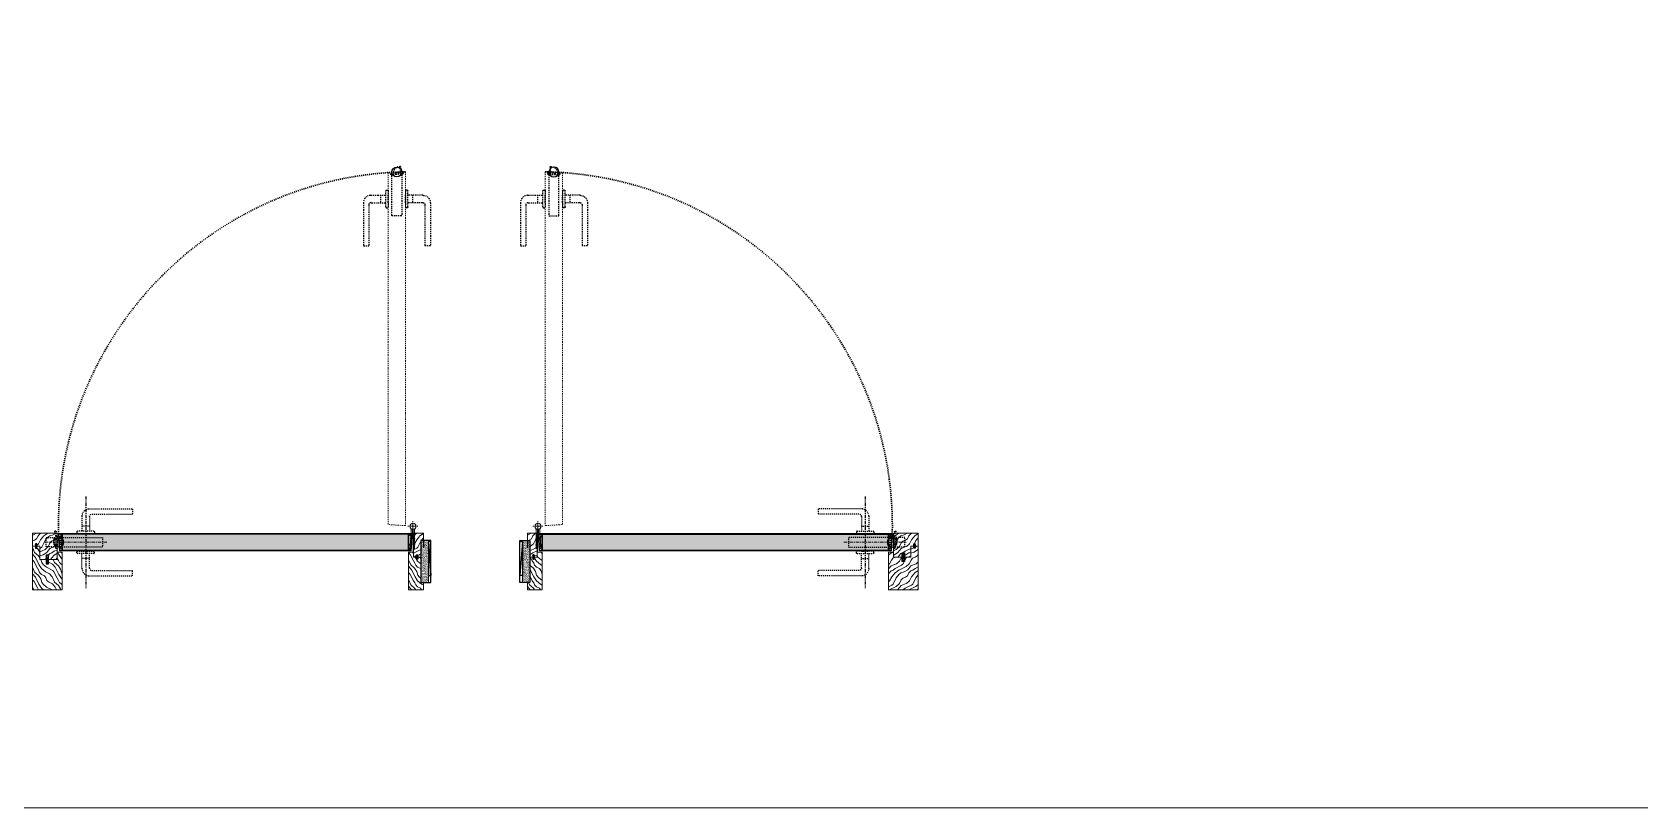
# Model space of a CAD drawing. Header units: inches. Extents: x -395 to 792, y -235 to 476.
# Drawn here: x -47.9 to 114.6, y -84.8 to -6.5 of the extents above; entities that cross this region are included whole.
import ezdxf

# ---------------------------------------------------------------- set-up
doc = ezdxf.new("R2010")
doc.units = ezdxf.units.IN
doc.header["$LTSCALE"] = 0.25
doc.header["$MEASUREMENT"] = 0
doc.set_wipeout_variables(frame=1)
for name, pattern in [('CENTER', [2, 1.25, -0.25, 0.25, -0.25]), ('HIDDEN', [0.375, 0.25, -0.125]), ('PHANTOM2', [1.25, 0.625, -0.125, 0.125, -0.125, 0.125, -0.125])]:
    doc.linetypes.add(name, pattern=pattern)
for name, color, linetype in [('Imp_Hdw', 9, 'Continuous'), ('IWC_02', 9, 'Continuous'), ('IWC_02_A', 8, 'Continuous'), ('IWC_11', 150, 'PHANTOM2')]:
    doc.layers.add(name, color=color, linetype=linetype)
for name, color, linetype, lineweight in [('IWC_01', 4, 'Continuous', 15), ('IWC_03', 5, 'HIDDEN', 30), ('IWC_06', 1, 'Continuous', 15), ('IWC_07', 3, 'CENTER', 15), ('IWC_07_A', 62, 'CENTER', 5), ('IWC_08', 42, 'Continuous', 15)]:
    doc.layers.add(name, color=color, linetype=linetype, lineweight=lineweight)
doc.layers.add('IWC_12', color=1, linetype='Continuous', lineweight=15, plot=False)
pattern_1 = [(63.435, (1.7933, 0.0867), (2, -1e-10), [0.462137, -1.77393]), (40.6013, (0.4776, 1.816), (2, 2e-09), [0.4158, -8.80374]), (40.6013, (1.4776, 3.816), (2, 2e-09), [0.4158, -8.80374]), (40.6013, (2.4776, 5.816), (2, -1e-09), [0.4158, -8.80374]), (63.435, (0.7786, -0.1928), (2, -1e-10), [0.4237, -1.812367]), (50.1944, (0.968, 0.1861), (2, 8e-11), [0.22405, -7.5862]), (50.1944, (1.968, 2.1861), (2, 8e-11), [0.22405, -7.5862]), (50.1944, (2.968, 4.1861), (2, 8e-11), [0.22405, -7.5862]), (21.8014, (1.1115, 0.35825), (2, -3e-09), [0.28687, -5.098294]), (33.69, (1.3779, 0.4648), (2, -1e-09), [0.25218, -3.35337]), (63.435, (1.5877, 0.6047), (2, -8e-10), [0.33553, -1.90054]), (45, (1.7377, 0.9048), (2, -1e-16), [0.27178, -5.38507]), (45, (2.7377, 2.9048), (2, -1e-16), [0.27178, -5.38507]), (21.8014, (1.9299, 1.097), (2, -3e-09), [0.219237, -5.16593]), (63.435, (0.1305, -0.239), (2, -8e-10), [0.71896, -1.51711]), (50.1944, (0.452, 0.404), (2, 8e-11), [0.45736, -7.3529]), (50.1944, (1.452, 2.404), (2, 8e-11), [0.45736, -7.3529]), (50.1944, (2.452, 4.404), (2, 8e-11), [0.45736, -7.3529]), (33.69, (0.7448, 0.7554), (2, -1e-09), [0.224056, -3.381495]), (15.9454, (0.9312, 0.87964), (2, -1e-07), [0.35625, -6.92386]), (33.69, (1.2738, 0.9775), (2, -1e-09), [0.409297, -3.196255]), (50.1944, (1.6143, 1.2045), (2, 8e-11), [0.51973, -7.29052]), (50.1944, (2.6143, 3.2045), (2, 8e-11), [0.51973, -7.29052]), (50.1944, (3.6143, 5.2045), (2, -3e-10), [0.51973, -7.29052]), (21.8014, (1.94704, 1.6038), (2, -3e-09), [0.57145, -4.813715]), (50.1944, (0, 0.5), (2, 8e-11), [0.5214, -7.28884]), (50.1944, (1, 2.5), (2, 8e-11), [0.5214, -7.28884]), (50.1944, (2, 4.5), (2, 8e-11), [0.5214, -7.28884]), (33.69, (0.3338, 0.9006), (2, -1e-09), [0.48381, -3.121744]), (26.565, (0.73635, 1.1689), (2, 1e-10), [0.7986, -8.14568]), (26.565, (1.73635, 3.1689), (2, 1e-10), [0.7986, -8.14568]), (40.6013, (1.4506, 1.5261), (2, 2e-09), [0.43193, -8.78761]), (40.6013, (2.4506, 3.5261), (2, 2e-09), [0.43193, -8.78761]), (40.6013, (3.4506, 5.5261), (2, 2e-09), [0.43193, -8.78761]), (33.69, (0.1335, 1.1784), (2, -1e-09), [0.27358, -3.33197]), (26.565, (0.3611, 1.3301), (2, 8e-10), [0.71581, -8.22846]), (26.565, (1.3611, 3.3301), (2, -8e-09), [0.71581, -8.22846]), (40.6013, (1.0013, 1.6503), (2, 2e-09), [0.17008, -9.04946]), (40.6013, (2.0013, 3.6503), (2, 2e-09), [0.17008, -9.04946]), (40.6013, (3.0013, 5.6503), (2, 2e-09), [0.17008, -9.04946])]
pattern_2 = [(37.5, (0, -64.26069), (-0.0039371, 0.1204265), [0, -0.095, 0, -0.10625, 0, -0.1015625]), (7.5, (0, -64.26069), (0.110611, 0.1763841), [0, -0.05125, 0, -0.085625, 0, -0.0328125]), (327.5, (-0.07687, -64.26069), (0.1946339, 0.0003537), [0, -0.03125, 0, -0.1125, 0, -0.146875]), (317.5, (-0.07687, -64.26069), (0.187883, 0.0548547), [0, -0.015625, 0, -0.07375, 0, -0.084375])]
pattern_3 = [(153.435, (-0.0867, -62.4674), (1e-10, 2), [0.46214, -1.77393]), (130.601, (-1.816, -63.7831), (-2e-09, 2), [0.4158, -8.80374]), (130.601, (-3.816, -62.7831), (-2e-09, 2), [0.4158, -8.80374]), (130.601, (-5.816, -61.7831), (1e-09, 2), [0.4158, -8.80374]), (153.435, (0.1928, -63.4821), (1e-10, 2), [0.4237, -1.81237]), (140.194, (-0.1861, -63.2926), (-8e-11, 2), [0.22405, -7.5862]), (140.194, (-2.1861, -62.2926), (-8e-11, 2), [0.22405, -7.5862]), (140.194, (-4.1861, -61.2926), (-8e-11, 2), [0.22405, -7.5862]), (111.801, (-0.35825, -63.1492), (3e-09, 2), [0.28687, -5.0983]), (123.69, (-0.4648, -62.8828), (1e-09, 2), [0.25218, -3.35337]), (153.435, (-0.6047, -62.673), (8e-10, 2), [0.33553, -1.90054]), (135, (-0.9048, -62.523), (2e-16, 2), [0.2718, -5.38507]), (135, (-2.9048, -61.523), (2e-16, 2), [0.2718, -5.3851]), (111.801, (-1.097, -62.3308), (3e-09, 2), [0.21924, -5.16593]), (153.435, (0.239, -64.1302), (8e-10, 2), [0.71896, -1.5171]), (140.194, (-0.404, -63.8087), (-8e-11, 2), [0.45736, -7.3529]), (140.194, (-2.404, -62.8087), (-8e-11, 2), [0.45736, -7.3529]), (140.194, (-4.404, -61.8087), (-8e-11, 2), [0.45736, -7.3529]), (123.69, (-0.7554, -63.5159), (1e-09, 2), [0.22406, -3.3815]), (105.9454, (-0.87964, -63.32947), (1e-07, 2), [0.35625, -6.92386]), (123.69, (-0.9775, -62.9869), (1e-09, 2), [0.4093, -3.19625]), (140.194, (-1.2045, -62.6464), (-8e-11, 2), [0.5197, -7.2905]), (140.194, (-3.2045, -61.6464), (-8e-11, 2), [0.5197, -7.2905]), (140.194, (-5.2045, -60.6464), (3e-10, 2), [0.5197, -7.2905]), (111.801, (-1.6038, -62.31364), (3e-09, 2), [0.57145, -4.81371]), (140.194, (-0.5, -64.2607), (-8e-11, 2), [0.5214, -7.28884]), (140.194, (-2.5, -63.2607), (-8e-11, 2), [0.5214, -7.28884]), (140.194, (-4.5, -62.2607), (-8e-11, 2), [0.5214, -7.28884]), (123.69, (-0.9006, -63.9269), (1e-09, 2), [0.4838, -3.12174]), (116.565, (-1.1689, -63.5243), (-1e-10, 2), [0.7986, -8.14568]), (116.565, (-3.1689, -62.5243), (-1e-10, 2), [0.7986, -8.14568]), (130.601, (-1.5261, -62.81), (-2e-09, 2), [0.4319, -8.7876]), (130.601, (-3.5261, -61.81), (-2e-09, 2), [0.4319, -8.7876]), (130.601, (-5.5261, -60.81), (-2e-09, 2), [0.4319, -8.7876]), (123.69, (-1.1784, -64.1272), (1e-09, 2), [0.27358, -3.33197]), (116.565, (-1.3301, -63.8996), (-8e-10, 2), [0.7158, -8.22846]), (116.565, (-3.3301, -62.8996), (8e-09, 2), [0.7158, -8.22846]), (130.601, (-1.6503, -63.2593), (-2e-09, 2), [0.1701, -9.04946]), (130.601, (-3.6503, -62.2593), (-2e-09, 2), [0.1701, -9.04946]), (130.601, (-5.6503, -61.2593), (-2e-09, 2), [0.1701, -9.04946])]
pattern_4 = [(63.435, (1.7933, -64.174), (2, -1e-10), [0.46214, -1.77393]), (40.6013, (0.4776, -62.4446), (2, 2e-09), [0.4158, -8.80374]), (40.6013, (1.4776, -60.4446), (2, 2e-09), [0.4158, -8.80374]), (40.6013, (2.4776, -58.4446), (2, -1e-09), [0.4158, -8.80374]), (63.435, (0.7786, -64.4535), (2, -1e-10), [0.4237, -1.81237]), (50.1944, (0.968, -64.0746), (2, 8e-11), [0.22405, -7.5862]), (50.1944, (1.968, -62.0746), (2, 8e-11), [0.22405, -7.5862]), (50.1944, (2.968, -60.0746), (2, 8e-11), [0.22405, -7.5862]), (21.8014, (1.1115, -63.9024), (2, -3e-09), [0.28687, -5.09829]), (33.69, (1.3779, -63.7959), (2, -1e-09), [0.25218, -3.35337]), (63.435, (1.5877, -63.656), (2, -8e-10), [0.33553, -1.90054]), (45, (1.7377, -63.3559), (2, -1e-16), [0.27178, -5.38507]), (45, (2.7377, -61.3559), (2, -1e-16), [0.27178, -5.38507]), (21.8014, (1.9299, -63.1637), (2, -3e-09), [0.21924, -5.16593]), (63.435, (0.1305, -64.4997), (2, -8e-10), [0.71896, -1.51711]), (50.1944, (0.452, -63.8567), (2, 8e-11), [0.45736, -7.3529]), (50.1944, (1.452, -61.8567), (2, 8e-11), [0.45736, -7.3529]), (50.1944, (2.452, -59.8567), (2, 8e-11), [0.45736, -7.3529]), (33.69, (0.7448, -63.5053), (2, -1e-09), [0.224056, -3.381495]), (15.9454, (0.9312, -63.38105), (2, -1e-07), [0.35625, -6.92386]), (33.69, (1.2738, -63.2832), (2, -1e-09), [0.4093, -3.196255]), (50.1944, (1.6143, -63.0561), (2, 8e-11), [0.51973, -7.29052]), (50.1944, (2.6143, -61.0561), (2, 8e-11), [0.51973, -7.29052]), (50.1944, (3.6143, -59.0561), (2, -3e-10), [0.51973, -7.29052]), (21.8014, (1.94704, -62.6569), (2, -3e-09), [0.57145, -4.813715]), (50.1944, (0, -63.7607), (2, 8e-11), [0.5214, -7.28884]), (50.1944, (1, -61.7607), (2, 8e-11), [0.5214, -7.28884]), (50.1944, (2, -59.7607), (2, 8e-11), [0.5214, -7.28884]), (33.69, (0.3338, -63.3601), (2, -1e-09), [0.48381, -3.12174]), (26.565, (0.73635, -63.0918), (2, 1e-10), [0.7986, -8.14568]), (26.565, (1.73635, -61.0918), (2, 1e-10), [0.7986, -8.14568]), (40.6013, (1.4506, -62.7346), (2, 2e-09), [0.43193, -8.78761]), (40.6013, (2.4506, -60.7346), (2, 2e-09), [0.43193, -8.78761]), (40.6013, (3.4506, -58.7346), (2, 2e-09), [0.43193, -8.78761]), (33.69, (0.1335, -63.0823), (2, -1e-09), [0.27358, -3.33197]), (26.565, (0.3611, -62.93055), (2, 8e-10), [0.71581, -8.22846]), (26.565, (1.3611, -60.93055), (2, -8e-09), [0.71581, -8.22846]), (40.6013, (1.0013, -62.6104), (2, 2e-09), [0.17008, -9.04946]), (40.6013, (2.0013, -60.6104), (2, 2e-09), [0.17008, -9.04946]), (40.6013, (3.0013, -58.6104), (2, 2e-09), [0.17008, -9.04946])]

# ---------------------------------------------------------------- blocks, each defined once
blk = doc.blocks.new('*U17')
at = {"layer": 'IWC_08'}
h = blk.add_hatch(dxfattribs=at)
h.set_pattern_fill('LUMBER', color=256, scale=0.5)
h.set_pattern_definition(pattern_1)
h.paths.add_polyline_path([(0, 1.69), (0.38, 1.69), (0.38, 0.06), (0.11, 0.06)])
h = blk.add_hatch(dxfattribs=at)
h.set_pattern_fill('PARTICAL-BOARD', color=256, angle=315)
h.set_pattern_definition([(0, (-0.25, 0), (0.21875, 0.125), [0.3125, -0.0625, 0, -0.0625])])
h.paths.add_polyline_path([(0.38, 1.69), (35.37, 1.69), (35.37, 0.06), (0.38, 0.06)])
h = blk.add_hatch(dxfattribs=at)
h.set_pattern_fill('LUMBER', color=256, scale=0.5)
h.set_pattern_definition([(63.435, (1.5433, 0.0867), (2, -1e-10), [0.46214, -1.77393]), (40.6013, (0.2276, 1.816), (2, 2e-09), [0.4158, -8.80374]), (40.6013, (1.2276, 3.816), (2, 2e-09), [0.4158, -8.80374]), (40.6013, (2.2276, 5.816), (2, -1e-09), [0.4158, -8.80374]), (63.435, (0.5286, -0.1928), (2, -1e-10), [0.4237, -1.81237]), (50.1944, (0.718, 0.1861), (2, 8e-11), [0.22405, -7.5862]), (50.1944, (1.718, 2.1861), (2, 8e-11), [0.22405, -7.5862]), (50.1944, (2.718, 4.1861), (2, 8e-11), [0.22405, -7.5862]), (21.8014, (0.8615, 0.35825), (2, -3e-09), [0.28687, -5.09829]), (33.69, (1.1279, 0.4648), (2, -1e-09), [0.25218, -3.35337]), (63.435, (1.3377, 0.6047), (2, -8e-10), [0.33553, -1.90054]), (45, (1.4877, 0.9048), (2, -1e-16), [0.27178, -5.38507]), (45, (2.4877, 2.9048), (2, -1e-16), [0.27178, -5.38507]), (21.8014, (1.6799, 1.097), (2, -3e-09), [0.21924, -5.16593]), (63.435, (-0.1195, -0.239), (2, -8e-10), [0.71896, -1.51711]), (50.1944, (0.202, 0.404), (2, 8e-11), [0.45736, -7.3529]), (50.1944, (1.202, 2.404), (2, 8e-11), [0.45736, -7.3529]), (50.1944, (2.202, 4.404), (2, 8e-11), [0.45736, -7.3529]), (33.69, (0.4948, 0.7554), (2, -1e-09), [0.22406, -3.3815]), (15.9454, (0.6812, 0.87964), (2, -1e-07), [0.35625, -6.92386]), (33.69, (1.0238, 0.9775), (2, -1e-09), [0.4093, -3.19625]), (50.1944, (1.3643, 1.2045), (2, 8e-11), [0.51973, -7.29052]), (50.1944, (2.3643, 3.2045), (2, 8e-11), [0.51973, -7.29052]), (50.1944, (3.3643, 5.2045), (2, -3e-10), [0.51973, -7.29052]), (21.8014, (1.69704, 1.6038), (2, -3e-09), [0.57145, -4.81371]), (50.1944, (-0.25, 0.5), (2, 8e-11), [0.5214, -7.28884]), (50.1944, (0.75, 2.5), (2, 8e-11), [0.5214, -7.28884]), (50.1944, (1.75, 4.5), (2, 8e-11), [0.5214, -7.28884]), (33.69, (0.0838, 0.9006), (2, -1e-09), [0.48381, -3.12174]), (26.565, (0.48635, 1.1689), (2, 1e-10), [0.7986, -8.14568]), (26.565, (1.48635, 3.1689), (2, 1e-10), [0.7986, -8.14568]), (40.6013, (1.2006, 1.5261), (2, 2e-09), [0.43193, -8.78761]), (40.6013, (2.2006, 3.5261), (2, 2e-09), [0.43193, -8.78761]), (40.6013, (3.2006, 5.5261), (2, 2e-09), [0.43193, -8.78761]), (33.69, (-0.1165, 1.1784), (2, -1e-09), [0.27358, -3.33197]), (26.565, (0.1111, 1.3301), (2, 8e-10), [0.7158, -8.22846]), (26.565, (1.1111, 3.3301), (2, -8e-09), [0.7158, -8.22846]), (40.6013, (0.7513, 1.6503), (2, 2e-09), [0.17008, -9.04946]), (40.6013, (1.7513, 3.6503), (2, 2e-09), [0.17008, -9.04946]), (40.6013, (2.7513, 5.6503), (2, 2e-09), [0.17008, -9.04946])])
h.paths.add_polyline_path([(35.37, 1.69), (35.75, 1.69), (35.64, 0.06), (35.37, 0.06)])
at = {"layer": 'IWC_01', "color": 0, "linetype": 'ByBlock'}
blk.add_lwpolyline([(0.11, 0), (35.64, 0), (35.75, 1.75), (0, 1.75)], close=True, dxfattribs=at)
at = {"layer": 'IWC_02_A'}
for points in [[(0, 1.69), (35.75, 1.69)], [(0.38, 1.69), (0.38, 0.06)], [(35.37, 1.69), (35.37, 0.06)], [(0.11, 0.06), (35.64, 0.06)]]:
    blk.add_lwpolyline(points, dxfattribs=at)
for points in [[(0, 1.69), (0.38, 1.69), (0.38, 0.06), (0.11, 0.06)], [(0.38, 1.69), (35.37, 1.69), (35.37, 0.06), (0.38, 0.06)], [(35.37, 1.69), (35.75, 1.69), (35.64, 0.06), (35.37, 0.06)]]:
    blk.add_lwpolyline(points, close=True, dxfattribs=at)
blk = doc.blocks.new('IWC_HAGER.BB1279_PL01')
at = {"layer": 'IWC_01', "color": 0, "linetype": 'ByBlock'}
for points in [[(-0.01, 0.45), (0.01, 0.4), (-0.09, -1.5), (-0.23, -1.49), (-0.12, 0.38), (-0.22, 0.64)], [(0.11, 0.44), (0.09, 0.4), (0.09, -1.51), (0.23, -1.51), (0.23, 0.37), (0.34, 0.62)]]:
    blk.add_lwpolyline(points, dxfattribs=at)
blk.add_circle((0.06, 0.74), 0.305, dxfattribs=at)
at = {"layer": 'IWC_03'}
for points in [[(-0.21, -1.2), (-0.08, -1.31)], [(-0.2, -1.04), (-0.06, -0.94)], [(-0.18, -0.57), (-0.05, -0.68)], [(-0.17, -0.41), (-0.03, -0.32)], [(0.23, -0.42), (0.09, -0.32)], [(0.23, -0.59), (0.09, -0.69)], [(0.23, -1.05), (0.09, -0.95)], [(0.23, -1.21), (0.09, -1.31)]]:
    blk.add_lwpolyline(points, dxfattribs=at)
at = {"layer": 'IWC_07'}
for points in [[(-0.27, -1.11), (-0.07, -1.13)], [(-0.23, -0.49), (-0.04, -0.5)], [(0.29, -0.51), (0.09, -0.51)], [(0.29, -1.13), (0.09, -1.13)]]:
    blk.add_lwpolyline(points, dxfattribs=at)
at = {"layer": 'IWC_07_A'}
for q in [(-0.55, 0.74), (0.06, 1.35), (0.67, 0.74), (0.06, 0.13)]:
    blk.add_line((0.06, 0.74), q, dxfattribs=at)
at = {"layer": 'IWC_12'}
for points in [[(0, 0), (-0.41, 0)], [(0, 0), (-0.11, -1.75)], [(0.09, 0), (0.09, -1.75), (0.09, -1.88), (-0.41, -1.88)], [(-0.11, -1.75), (-0.41, -1.75)]]:
    blk.add_lwpolyline(points, dxfattribs=at)
blk = doc.blocks.new('*U23')
at = {"layer": 'IWC_02', "color": 0, "linetype": 'ByBlock'}
blk.add_blockref('IWC_HAGER.BB1279_PL01', (0, 0), dxfattribs=at)
blk = doc.blocks.new('*U67')
at = {"color": 0, "linetype": 'ByBlock'}
blk.add_wipeout([(-0.21875, 0.0625), (-0.21875, -0.0625), (0.21875, -0.0625), (0.21875, 0.0625)], dxfattribs=at).dxf.layer = 'IWC_01'
at = {"layer": 'IWC_02_A', "color": 0, "linetype": 'ByBlock'}
for p, q in [((-0.1875, 0.0625), (0.1875, -0.0625)), ((0.1875, 0.0625), (-0.1875, -0.0625))]:
    blk.add_line(p, q, dxfattribs=at)
for points in [[(-0.21875, -0.0625), (0.21875, -0.0625), (0.21875, 0.0625), (-0.21875, 0.0625)], [(-0.1875, -0.0625), (0.1875, -0.0625), (0.1875, 0.0625), (-0.1875, 0.0625)]]:
    blk.add_lwpolyline(points, close=True, dxfattribs=at)
blk = doc.blocks.new('HD_A16B')
at = {"layer": 'IWC_02_A', "color": 0, "linetype": 'ByBlock'}
for p, q in [((-0.88, 0), (0.88, 0)), ((-0.88, -0.19), (-0.88, 0)), ((0.38, 0), (-0.38, 0)), ((0.88, -0.19), (0.88, 0)), ((0.81, -0.25), (-0.81, -0.25)), ((-0.38, -1.76), (-0.38, -0.25)), ((0.38, -0.75), (-0.38, -0.75)), ((0.38, -1.72), (0.38, -0.25)), ((0.38, -2.51), (4.73, -2.51)), ((0.62, -1.97), (4.73, -1.97)), ((4.73, -2.51), (4.73, -1.97))]:
    blk.add_line(p, q, dxfattribs=at)
for centre, radius, start, end in [((-0.81, -0.19), 0.0625, 180, 270), ((0.81, -0.19), 0.0625, 270, 0), ((0.38, -1.76), 0.75, 180, 270), ((0.62, -1.72), 0.25, 180, 270)]:
    blk.add_arc(centre, radius, start, end, dxfattribs=at)
blk = doc.blocks.new('*U27')
at = {"layer": 'Imp_Hdw', "color": 0, "linetype": 'ByBlock'}
for points in [[(-0.23, -0.5), (-4.42, -0.5), (-4.42, 0.5), (-0.29, 0.5)], [(-0.11, -0.63), (-0.19, 0.62)], [(0.3, -1.17), (0.42, -1.1)]]:
    blk.add_lwpolyline(points, dxfattribs=at)
for points in [[(0, -0.62), (-0.22, -0.64), (-0.3, 0.61), (-0.08, 0.62)], [(0.3, -0.62), (0.14, -0.62), (0.14, 0.62), (0.3, 0.62)], [(1.27, -0.47), (0.3, -0.47), (0.3, 0.47), (1.27, 0.47)]]:
    blk.add_lwpolyline(points, close=True, dxfattribs=at)
for centre, end in [((1.19, -0.62), 211.7368), ((1.34, -0.62), 207.7459)]:
    blk.add_arc(centre, 1.05, 180.4374, end, dxfattribs=at)
at = {"layer": 'IWC_03', "color": 0, "linetype": 'ByBlock'}
blk.add_lwpolyline([(-0.02, -0.38), (0.54, -0.38)], dxfattribs=at)
at = {"layer": 'IWC_03', "color": 0, "linetype": 'ByBlock', "lineweight": -2}
blk.add_arc((-0.19, -0.34), 0.729, 357.4564, 79.9059, dxfattribs=at)
at = {"layer": 'IWC_07'}
blk.add_line((-4.87, 0), (1.41, 0), dxfattribs=at)
at = {"layer": 'IWC_07', "lineweight": -2}
blk.add_lwpolyline([(-2.73, -4.62), (-2.73, 4.63)], dxfattribs=at)
at = {"layer": 'IWC_12', "lineweight": -2}
blk.add_circle((0, 0), 0.5, dxfattribs=at)
at = {"layer": 'IWC_02', "color": 0, "linetype": 'ByBlock', "rotation": 180}
blk.add_blockref('HD_A16B', (-2.73, 0.88), dxfattribs=at)
at = {"layer": 'IWC_02', "color": 0, "linetype": 'ByBlock', "xscale": -1}
blk.add_blockref('HD_A16B', (-2.73, -0.87), dxfattribs=at)
blk = doc.blocks.new('*U33')
at = {"layer": 'IWC_02'}
blk.add_lwpolyline([(0, 0, 0.0234, 0.00781, 0), (0, -0.0625, 0.00781, 0.005, 0), (0, -1, 0, 0, 0)], format="xyseb", dxfattribs=at)
blk = doc.blocks.new('*U35')
at = {"layer": 'IWC_01', "color": 0, "linetype": 'ByBlock'}
blk.add_lwpolyline([(0.109375, 0), (35.640625, 0), (35.75, 1.75), (0, 1.75)], close=True, dxfattribs=at)
blk = doc.blocks.new('*U36')
at = {"layer": 'Imp_Hdw', "color": 0, "linetype": 'ByBlock'}
for points in [[(-0.23, -0.5), (-4.42, -0.5), (-4.42, 0.5), (-0.29, 0.5)], [(-0.11, -0.63), (-0.19, 0.62)]]:
    blk.add_lwpolyline(points, dxfattribs=at)
blk.add_lwpolyline([(0, -0.62), (-0.22, -0.64), (-0.3, 0.61), (-0.08, 0.62)], close=True, dxfattribs=at)
at = {"layer": 'IWC_03', "color": 0, "linetype": 'ByBlock'}
blk.add_lwpolyline([(-0.02, -0.38), (0.54, -0.38)], dxfattribs=at)
at = {"layer": 'IWC_03', "color": 0, "linetype": 'ByBlock', "lineweight": -2}
blk.add_arc((-0.19, -0.34), 0.729, 357.4564, 79.9059, dxfattribs=at)
at = {"layer": 'IWC_12', "lineweight": -2}
blk.add_circle((0, 0), 0.5, dxfattribs=at)
at = {"layer": 'IWC_02', "color": 0, "linetype": 'ByBlock', "rotation": 180}
blk.add_blockref('HD_A16B', (-2.73, 0.88), dxfattribs=at)
at = {"layer": 'IWC_02', "color": 0, "linetype": 'ByBlock', "xscale": -1}
blk.add_blockref('HD_A16B', (-2.73, -0.87), dxfattribs=at)

msp = doc.modelspace()

# ---------------------------------------------------------------- hatches: boundary and pattern name
at = {"layer": 'IWC_08'}
h = msp.add_hatch(dxfattribs=at)
h.set_pattern_fill('LUMBER', color=256, scale=0.5, style=0)
h.set_pattern_definition(pattern_4)
h.paths.add_polyline_path([(-45.31545, -57.08336), (-45.31545, -59.77086), (-47.06545, -59.77086), (-47.06545, -58.39586), (-47.81545, -58.39586), (-47.81545, -57.08336)])
h = msp.add_hatch(dxfattribs=at)
h.set_pattern_fill('LUMBER', color=256, scale=0.5, style=0)
h.set_pattern_definition(pattern_4)
h.paths.add_polyline_path([(-9.31545, -59.52086), (-9.31545, -57.08336), (-8.31545, -57.08336), (-8.31545, -57.83336), (-8.56545, -57.83336), (-8.56545, -59.52086)])
h = msp.add_hatch(dxfattribs=at)
h.set_pattern_fill('MDF', color=256, scale=0.0625, style=0)
h.set_pattern_definition(pattern_2)
h.paths.add_polyline_path([(-7.81545, -62.08336), (-8.56545, -62.08336), (-8.56545, -57.83336), (-7.81545, -57.83336)])
h = msp.add_hatch(dxfattribs=at)
h.set_pattern_fill('MDF', color=256, scale=0.0625, style=0)
h.set_pattern_definition(pattern_2)
h.paths.add_polyline_path([(1.68455, -62.08336), (2.43455, -62.08336), (2.43455, -57.83336), (1.68455, -57.83336)])
h = msp.add_hatch(dxfattribs=at)
h.set_pattern_fill('LUMBER', color=256, scale=0.5, style=0)
h.set_pattern_definition(pattern_4)
h.paths.add_polyline_path([(3.18455, -59.52086), (3.18455, -57.08336), (2.18455, -57.08336), (2.18455, -57.83336), (2.43455, -57.83336), (2.43455, -59.52086)])
h = msp.add_hatch(dxfattribs=at)
h.set_pattern_fill('LUMBER', color=256, scale=0.5, style=0)
h.set_pattern_definition(pattern_4)
h.paths.add_polyline_path([(39.18455, -57.08336), (39.18455, -59.52086), (40.93455, -59.52086), (40.93455, -58.39586), (41.68455, -58.39586), (41.68455, -57.08336)])
h = msp.add_hatch(dxfattribs=at)
h.set_pattern_fill('LUMBER', color=256, scale=0.5, angle=90, style=0)
h.set_pattern_definition(pattern_3)
h.paths.add_polyline_path([(-9.81545, -59.02086), (-9.31545, -59.02086), (-9.31545, -59.52086), (-8.56545, -59.52086), (-8.56545, -62.08336), (-8.31545, -62.08336), (-8.31545, -62.83336), (-9.81545, -62.83336)])
h = msp.add_hatch(dxfattribs=at)
h.set_pattern_fill('LUMBER', color=256, scale=0.5, angle=90, style=0)
h.set_pattern_definition(pattern_3)
h.paths.add_polyline_path([(3.68455, -59.02086), (3.18455, -59.02086), (3.18455, -59.52086), (2.43455, -59.52086), (2.43455, -62.08336), (2.18455, -62.08336), (2.18455, -62.83336), (3.68455, -62.83336)])

# ---------------------------------------------------------------- linework, layer by layer
at = {"layer": 'IWC_01'}
for points in [[(-44.81545, -62.83336), (-44.81545, -59.02086), (-45.31545, -59.02086), (-45.31545, -57.08336), (-47.81545, -57.08336), (-47.81545, -62.83336)], [(-9.31545, -59.52086), (-9.31545, -57.08336), (-8.31545, -57.08336), (-8.31545, -57.83336), (-8.56545, -57.83336), (-8.56545, -59.52086)], [(-7.81545, -62.08336), (-8.56545, -62.08336), (-8.56545, -57.83336), (-7.81545, -57.83336)], [(1.68455, -62.08336), (2.43455, -62.08336), (2.43455, -57.83336), (1.68455, -57.83336)], [(3.18455, -59.52086), (3.18455, -57.08336), (2.18455, -57.08336), (2.18455, -57.83336), (2.43455, -57.83336), (2.43455, -59.52086)], [(38.68455, -62.83336), (38.68455, -59.02086), (39.18455, -59.02086), (39.18455, -57.08336), (41.68455, -57.08336), (41.68455, -62.83336)], [(-9.81545, -59.02086), (-9.31545, -59.02086), (-9.31545, -59.52086), (-8.56545, -59.52086), (-8.56545, -62.08336), (-8.31545, -62.08336), (-8.31545, -62.83336), (-9.81545, -62.83336)], [(3.68455, -59.02086), (3.18455, -59.02086), (3.18455, -59.52086), (2.43455, -59.52086), (2.43455, -62.08336), (2.18455, -62.08336), (2.18455, -62.83336), (3.68455, -62.83336)]]:
    msp.add_lwpolyline(points, close=True, dxfattribs=at)
for points in [[(-44.81545, -62.83336), (-47.81545, -62.83336), (-47.81545, -57.08336)], [(-47.81545, -57.08336), (-45.31545, -57.08336), (-45.31545, -59.77086)], [(-45.31545, -57.08336), (-45.31545, -59.77086), (-47.06545, -59.77086), (-47.06545, -58.39586), (-47.81545, -58.39586), (-47.81545, -57.08336), (-45.31545, -57.08336)], [(-44.81545, -59.02086), (-44.81545, -62.83336), (-47.81545, -62.83336), (-47.81545, -58.39586)], [(38.68455, -62.83336), (41.68455, -62.83336), (41.68455, -57.08336)], [(38.68455, -59.02086), (38.68455, -62.83336), (41.68455, -62.83336), (41.68455, -58.39586)], [(41.68455, -57.08336), (39.18455, -57.08336), (39.18455, -59.52086)], [(39.18455, -57.08336), (39.18455, -59.52086), (40.93455, -59.52086), (40.93455, -58.39586), (41.68455, -58.39586), (41.68455, -57.08336), (39.18455, -57.08336)], [(-9.31545, -59.02086), (-9.81545, -59.02086), (-9.81545, -62.83336)], [(3.18455, -59.02086), (3.68455, -59.02086), (3.68455, -62.83336)]]:
    msp.add_lwpolyline(points, dxfattribs=at)
at = {"layer": 'IWC_02'}
for points in [[(-7.56545, -57.92436), (-7.81545, -57.92436), (-7.81545, -61.36736), (-7.56545, -61.36736)], [(1.43455, -57.92436), (1.68455, -57.92436), (1.68455, -61.36736), (1.43455, -61.36736)]]:
    msp.add_lwpolyline(points, close=True, dxfattribs=at)
for points in [[(-7.81545, -57.92436), (-7.56545, -61.36736)], [(1.68455, -57.92436), (1.43455, -61.36736)]]:
    msp.add_lwpolyline(points, dxfattribs=at)
at = {"layer": 'IWC_02_A'}
for points in [[(-8.56545, -62.08336), (-7.56545, -62.08336), (-7.56545, -57.83336), (-8.56545, -57.83336)], [(2.43455, -62.08336), (1.43455, -62.08336), (1.43455, -57.83336), (2.43455, -57.83336)]]:
    msp.add_lwpolyline(points, close=True, dxfattribs=at)
for points in [[(-8.31545, -57.83336), (-8.31545, -58.58336)], [(2.18455, -57.83336), (2.18455, -58.58336)]]:
    msp.add_lwpolyline(points, dxfattribs=at)
at = {"layer": 'IWC_03'}
for centre, start, end in [((-9.37822, -56.40104), 91.1914507, 181.1914507), ((3.24731, -56.40104), 358.8085493, 88.8085493)]:
    msp.add_arc(centre, 35.81998, start, end, dxfattribs=at)

# ---------------------------------------------------------------- block references
at = {"layer": 'IWC_01', "lineweight": -2, "xscale": -1}
msp.add_blockref('*U17', (-9.44045, -58.89586), dxfattribs=at)
at = {"layer": 'IWC_01', "lineweight": -2}
msp.add_blockref('*U17', (3.30955, -58.89586), dxfattribs=at)
at = {"layer": 'IWC_02'}
msp.add_blockref('*U23', (-9.44045, -57.14586), dxfattribs=at)
at = {"layer": 'IWC_02', "xscale": -1}
msp.add_blockref('*U23', (3.30955, -57.14586), dxfattribs=at)
at = {"layer": 'IWC_03', "lineweight": -2, "rotation": 180}
msp.add_blockref('*U27', (-45.17426, -58.02086), dxfattribs=at)
at = {"layer": 'IWC_03', "lineweight": -2, "xscale": -1, "rotation": 180}
msp.add_blockref('*U27', (39.04335, -58.02086), dxfattribs=at)
at = {"layer": 'IWC_11', "lineweight": -2}
for name, p, rotation in [('*U36', (-10.99803, -20.605), 90.00000000000001), ('*U35', (5.74213, -56.33881), 90)]:
    msp.add_blockref(name, p, dxfattribs=dict(at, rotation=rotation))
at = {"layer": 'IWC_11', "lineweight": -2, "xscale": -1, "rotation": 270}
for name, p in [('*U35', (-11.87303, -56.33881)), ('*U36', (4.86713, -20.605))]:
    msp.add_blockref(name, p, dxfattribs=at)

# ---------------------------------------------------------------- next in the draw order: block references
at = {"layer": 'IWC_02', "rotation": 270}
for p in [(-47.44045, -58.39586), (2.80955, -59.52086)]:
    msp.add_blockref('*U67', p, dxfattribs=at)
at = {"layer": 'IWC_02', "xscale": -1, "rotation": 90}
for p in [(41.30955, -58.39586), (-8.94045, -59.52086)]:
    msp.add_blockref('*U67', p, dxfattribs=at)

# ---------------------------------------------------------------- next in the draw order: hatches: boundary and pattern name
at = {"layer": 'IWC_08'}
h = msp.add_hatch(dxfattribs=at)
h.set_pattern_fill('LUMBER', color=256, scale=0.5, angle=90, style=0)
h.set_pattern_definition([(153.435, (-0.0867, 1.7933), (1e-10, 2), [0.462137, -1.77393]), (130.6013, (-1.816, 0.4776), (-2e-09, 2), [0.4158, -8.80374]), (130.6013, (-3.816, 1.4776), (-2e-09, 2), [0.4158, -8.80374]), (130.6013, (-5.816, 2.4776), (1e-09, 2), [0.4158, -8.80374]), (153.435, (0.1928, 0.7786), (1e-10, 2), [0.4237, -1.812367]), (140.1944, (-0.1861, 0.968), (-8e-11, 2), [0.22405, -7.5862]), (140.1944, (-2.1861, 1.968), (-8e-11, 2), [0.22405, -7.5862]), (140.1944, (-4.1861, 2.968), (-8e-11, 2), [0.22405, -7.5862]), (111.8014, (-0.35825, 1.1115), (3e-09, 2), [0.28687, -5.098294]), (123.69, (-0.4648, 1.3779), (1e-09, 2), [0.25218, -3.35337]), (153.435, (-0.6047, 1.5877), (8e-10, 2), [0.33553, -1.90054]), (135, (-0.9048, 1.7377), (2e-16, 2), [0.27178, -5.38507]), (135, (-2.9048, 2.7377), (2e-16, 2), [0.27178, -5.38507]), (111.8014, (-1.097, 1.9299), (3e-09, 2), [0.219237, -5.16593]), (153.435, (0.239, 0.1305), (8e-10, 2), [0.71896, -1.51711]), (140.1944, (-0.404, 0.452), (-8e-11, 2), [0.45736, -7.3529]), (140.1944, (-2.404, 1.452), (-8e-11, 2), [0.45736, -7.3529]), (140.1944, (-4.404, 2.452), (-8e-11, 2), [0.45736, -7.3529]), (123.69, (-0.7554, 0.7448), (1e-09, 2), [0.224056, -3.381495]), (105.9454, (-0.87964, 0.9312), (1e-07, 2), [0.35625, -6.92386]), (123.69, (-0.9775, 1.2738), (1e-09, 2), [0.409297, -3.196255]), (140.1944, (-1.2045, 1.6143), (-8e-11, 2), [0.51973, -7.29052]), (140.1944, (-3.2045, 2.6143), (-8e-11, 2), [0.51973, -7.29052]), (140.1944, (-5.2045, 3.6143), (3e-10, 2), [0.51973, -7.29052]), (111.8014, (-1.6038, 1.94704), (3e-09, 2), [0.57145, -4.813715]), (140.1944, (-0.5, 3e-17), (-8e-11, 2), [0.5214, -7.28884]), (140.1944, (-2.5, 1), (-8e-11, 2), [0.5214, -7.28884]), (140.1944, (-4.5, 2), (-8e-11, 2), [0.5214, -7.28884]), (123.69, (-0.9006, 0.3338), (1e-09, 2), [0.483808, -3.121744]), (116.565, (-1.1689, 0.73635), (-1e-10, 2), [0.7986, -8.14568]), (116.565, (-3.1689, 1.73635), (-1e-10, 2), [0.7986, -8.14568]), (130.6013, (-1.5261, 1.4506), (-2e-09, 2), [0.43193, -8.78761]), (130.6013, (-3.5261, 2.4506), (-2e-09, 2), [0.43193, -8.78761]), (130.6013, (-5.5261, 3.4506), (-2e-09, 2), [0.43193, -8.78761]), (123.69, (-1.1784, 0.1335), (1e-09, 2), [0.27358, -3.33197]), (116.565, (-1.3301, 0.3611), (-8e-10, 2), [0.71581, -8.22846]), (116.565, (-3.3301, 1.3611), (8e-09, 2), [0.71581, -8.22846]), (130.6013, (-1.6503, 1.0013), (-2e-09, 2), [0.17008, -9.04946]), (130.6013, (-3.6503, 2.0013), (-2e-09, 2), [0.17008, -9.04946]), (130.6013, (-5.6503, 3.0013), (-2e-09, 2), [0.17008, -9.04946])])
h.paths.add_polyline_path([(-47.81545, -58.39586), (-47.06545, -58.39586), (-47.06545, -59.77086), (-45.31545, -59.77086), (-45.31545, -59.52086), (-45.31545, -59.02086), (-44.81545, -59.02086), (-44.81545, -62.83336), (-47.81545, -62.83336)])
h = msp.add_hatch(dxfattribs=at)
h.set_pattern_fill('LUMBER', color=256, scale=0.5, style=0)
h.set_pattern_definition(pattern_1)
h.paths.add_polyline_path([(41.68455, -58.39586), (40.93455, -58.39586), (40.93455, -59.52086), (39.43455, -59.52086), (39.18455, -59.52086), (39.18455, -59.02086), (38.68455, -59.02086), (38.68455, -62.83336), (41.68455, -62.83336)])

# ---------------------------------------------------------------- next in the draw order: linework, layer by layer
at = {"layer": 'IWC_01'}
for points in [[(-47.81545, -58.39586), (-47.06545, -58.39586), (-47.06545, -59.77086), (-45.56545, -59.77086), (-45.31545, -59.77086), (-45.31545, -59.02086), (-44.81545, -59.02086), (-44.81545, -62.83336), (-47.81545, -62.83336)], [(41.68455, -58.39586), (40.93455, -58.39586), (40.93455, -59.52086), (39.43455, -59.52086), (39.18455, -59.52086), (39.18455, -59.02086), (38.68455, -59.02086), (38.68455, -62.83336), (41.68455, -62.83336)]]:
    msp.add_lwpolyline(points, close=True, dxfattribs=at)

# ---------------------------------------------------------------- next in the draw order: block references
at = {"layer": 'IWC_02', "xscale": -1, "rotation": 90}
msp.add_blockref('*U33', (-47.81545, -58.80696), dxfattribs=at)
at = {"layer": 'IWC_02', "rotation": 270}
msp.add_blockref('*U33', (41.68455, -58.80696), dxfattribs=at)

# ---------------------------------------------------------------- next in the draw order: block references
at = {"layer": 'IWC_02', "yscale": 2, "zscale": 2}
for p, xscale, rotation in [((-46.31545, -59.77086), 2, 270), ((40.18455, -59.52086), -2, 90)]:
    msp.add_blockref('*U67', p, dxfattribs=dict(at, xscale=xscale, rotation=rotation))

# ---------------------------------------------------------------- next in the draw order: linework, layer by layer
at = {"layer": 'IWC_06'}
msp.add_lwpolyline([(-156.41011, 120.56031), (317.67132, 120.56031), (317.67132, -84.84947), (-156.41011, -84.84947)], close=True, dxfattribs=at)

doc.saveas('drawing.dxf')
